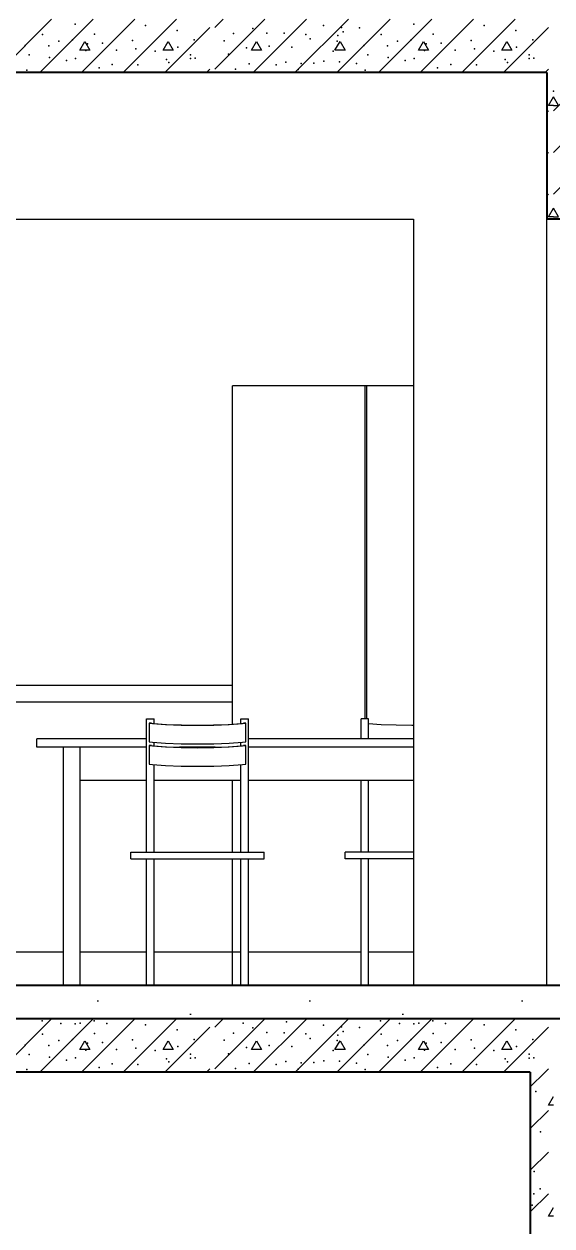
# Model space of a CAD drawing. Header units: millimetres. Extents: x 18162 to 7085488, y 72188 to 247925.
# Drawn here: x 4261945 to 4263528, y 104031 to 107638 of the extents above; entities that cross this region are included whole.
import ezdxf

# ---------------------------------------------------------------- set-up
doc = ezdxf.new("R2010")
doc.units = ezdxf.units.MM
doc.header["$MEASUREMENT"] = 0
for name, color, linetype in [('Archicad Doors', 7, 'Continuous'), ('Interior - Equipment', 7, 'Continuous'), ('Interior - Furniture', 7, 'Continuous'), ('Structural - Bearing', 7, 'Continuous')]:
    doc.layers.add(name, color=color, linetype=linetype)
doc.styles.add('GENERATED_STYLE_3', font='', dxfattribs={"width": 0.8})
doc.styles.get('GENERATED_STYLE_3').set_extended_font_data('ISOCPEUR MON')
doc.dimstyles.new('GENERATED_STYLE__12', dxfattribs={"dimtxt": 330.000007, "dimasz": 171, "dimexe": 0.18, "dimexo": 150, "dimgap": 0, "dimtad": 1, "dimdec": 0, "dimzin": 0, "dimdsep": 46, "dimtxsty": 'GENERATED_STYLE_3', "dimblk": 'ARROWHEAD_2', "dimblk1": 'ARROWHEAD_2', "dimblk2": 'ARROWHEAD_2', "dimcen": 0.09, "dimclrd": 13, "dimclre": 13, "dimclrt": 13, "dimadec": 0, "dimazin": 0, "dimtfac": 1, "dimtdec": 4, "dimtmove": 0, "dimatfit": 3, "dimfxl": 1, "dimtolj": 1, "dimtzin": 0, "dimarcsym": 0})

# ---------------------------------------------------------------- blocks, each defined once
blk = doc.blocks.new('*X1258', base_point=(4294986.6, 104752.7))
at = {"layer": 'Structural - Bearing', "color": 7, "linetype": 'Continuous', "lineweight": 9}
for p, q in [((4263463.1, 104448.1), (4263507.7, 104492.7)), ((4263517.7, 104393.4), (4263532.8, 104419.4)), ((4263463.1, 104323.1), (4263517.7, 104377.7)), ((4263532.8, 104393.4), (4263517.7, 104393.4)), ((4263463.1, 104198.1), (4263517.7, 104252.7)), ((4263463.1, 104073.1), (4263517.7, 104127.7)), ((4263517.7, 104060), (4263532.8, 104086)), ((4263532.8, 104060), (4263517.7, 104060))]:
    blk.add_line(p, q, dxfattribs=at)
for p in [(4263479.8, 104434.5), (4263493.6, 104313), (4263475.1, 104194), (4263473.5, 104127.6), (4263492.2, 104142.5), (4263468.6, 104093.5)]:
    blk.add_point(p, dxfattribs=at)
blk = doc.blocks.new('*X1361', base_point=(4294986.6, 104752.7))
at = {"layer": 'Structural - Bearing', "color": 7, "linetype": 'Continuous', "lineweight": 9}
for p, q in [((4261867.5, 107492.7), (4262027.5, 107652.7)), ((4261992.5, 107492.7), (4262152.5, 107652.7)), ((4262117.5, 107492.7), (4262277.5, 107652.7)), ((4262242.5, 107492.7), (4262402.5, 107652.7)), ((4262517.7, 107627.7), (4262542.6, 107652.7)), ((4262517.7, 107502.7), (4262667.6, 107652.7)), ((4262632.6, 107492.7), (4262792.6, 107652.7)), ((4262757.6, 107492.7), (4262917.6, 107652.7)), ((4262882.6, 107492.7), (4263042.6, 107652.7)), ((4263007.6, 107492.7), (4263167.6, 107652.7)), ((4263132.6, 107492.7), (4263292.6, 107652.7)), ((4263257.6, 107492.7), (4263417.6, 107652.7)), ((4262367.5, 107492.7), (4262502.5, 107627.7)), ((4263382.6, 107492.7), (4263517.7, 107627.7)), ((4262112.4, 107560.1), (4262127.5, 107586.1)), ((4262127.5, 107586.1), (4262142.5, 107560.1)), ((4262362.4, 107560.1), (4262377.5, 107586.1)), ((4262377.5, 107586.1), (4262392.5, 107560.1)), ((4262627.5, 107560.1), (4262642.7, 107586.1)), ((4262642.7, 107586.1), (4262657.6, 107560.1)), ((4262877.5, 107560.1), (4262892.7, 107586.1)), ((4262892.7, 107586.1), (4262907.6, 107560.1)), ((4263127.5, 107560.1), (4263142.7, 107586.1)), ((4263142.7, 107586.1), (4263157.6, 107560.1)), ((4263377.5, 107560.1), (4263392.7, 107586.1)), ((4263392.7, 107586.1), (4263407.6, 107560.1)), ((4262142.5, 107560.1), (4262112.4, 107560.1)), ((4262392.5, 107560.1), (4262362.4, 107560.1)), ((4262657.6, 107560.1), (4262627.5, 107560.1)), ((4262907.6, 107560.1), (4262877.5, 107560.1)), ((4263157.6, 107560.1), (4263127.5, 107560.1)), ((4263407.6, 107560.1), (4263377.5, 107560.1)), ((4262492.5, 107492.7), (4262502.5, 107502.7)), ((4263507.6, 107492.7), (4263517.7, 107502.7))]:
    blk.add_line(p, q, dxfattribs=at)
for p in [(4262098.3, 107637.6), (4262309.3, 107634.4), (4262404.3, 107619), (4262631.6, 107625.4), (4262843.2, 107633.5), (4262897.1, 107628.3), (4262902.2, 107614.7), (4262951.2, 107626.7), (4263113.5, 107637.6), (4263324.4, 107634.4), (4263419.4, 107619), (4262001, 107606.6), (4262049.6, 107587.1), (4262090.8, 107591), (4262135.8, 107579.4), (4262156.2, 107608.3), (4262181, 107581.3), (4262270.9, 107589), (4262455.2, 107591), (4262545.7, 107588.4), (4262572.8, 107609.9), (4262673.1, 107611.3), (4262724.8, 107610.9), (4262790.5, 107607), (4262803.4, 107593.6), (4262884.4, 107587.1), (4262886.3, 107603.6), (4263016.1, 107606.6), (4263064.7, 107587.1), (4263105.9, 107591), (4263151, 107579.4), (4263171.4, 107608.3), (4263196.1, 107581.3), (4263286, 107589), (4263470.3, 107591), (4261948.4, 107573.6), (4261960.7, 107545.9), (4262019.9, 107573), (4262130.7, 107558.8), (4262222.6, 107560.1), (4262280.6, 107564.4), (4262338.9, 107557), (4262406.3, 107569.1), (4262444.5, 107546.4), (4262558.7, 107547.9), (4262612.7, 107566.5), (4262680.3, 107572.3), (4262747.9, 107569.1), (4262872.4, 107557.2), (4262963.6, 107573.6), (4262975.8, 107545.9), (4263035.1, 107573), (4263145.8, 107558.8), (4263237.7, 107560.1), (4263295.7, 107564.4), (4263354, 107557), (4263421.4, 107569.1), (4263459.6, 107546.4), (4262021.7, 107537.8), (4262072.4, 107529), (4262100, 107535), (4262170.2, 107506.9), (4262209.6, 107517), (4262286.9, 107515.5), (4262372.8, 107532.4), (4262379.6, 107523.2), (4262444.6, 107534.6), (4262458.4, 107535.6), (4262620.2, 107518.6), (4262701.1, 107515.9), (4262729.9, 107524), (4262776.6, 107520.1), (4262814.4, 107521.1), (4262844.5, 107526.6), (4262890.8, 107525.3), (4262941.9, 107519.8), (4263036.8, 107537.8), (4263087.5, 107529), (4263115.1, 107535), (4263185.3, 107506.9), (4263224.7, 107517), (4263302, 107515.5), (4263387.9, 107532.4), (4263394.7, 107523.2), (4263459.8, 107534.6), (4263473.5, 107535.6), (4261953.4, 107500.3), (4262578.8, 107503.1), (4262767.3, 107501.6), (4262968.5, 107500.3)]:
    blk.add_point(p, dxfattribs=at)
blk = doc.blocks.new('*X1506', base_point=(4294986.6, 104752.7))
at = {"layer": 'Structural - Bearing', "color": 7, "linetype": 'Continuous', "lineweight": 9}
for p, q in [((4263532.8, 107377.7), (4263647.8, 107492.7)), ((4263532.8, 107252.7), (4263713.1, 107433)), ((4263517.7, 107393.4), (4263532.8, 107419.4)), ((4263547.9, 107393.4), (4263532.8, 107419.4)), ((4263513.1, 107373.2), (4263517.7, 107377.7)), ((4263532.8, 107393.4), (4263517.7, 107393.4)), ((4263532.8, 107393.4), (4263547.9, 107393.4)), ((4263532.8, 107127.7), (4263713.1, 107308)), ((4263513.1, 107248.2), (4263517.7, 107252.7)), ((4263642.7, 107226.8), (4263657.8, 107252.8)), ((4263657.8, 107252.8), (4263672.7, 107226.7)), ((4263672.7, 107226.7), (4263642.7, 107226.8)), ((4263582.8, 107052.7), (4263713.1, 107183)), ((4263513.1, 107123.2), (4263517.7, 107127.7)), ((4263517.7, 107060.1), (4263532.8, 107086.1)), ((4263547.9, 107060.1), (4263532.8, 107086.1)), ((4263532.8, 107060.1), (4263517.7, 107060.1)), ((4263532.8, 107060.1), (4263547.9, 107060.1)), ((4263707.8, 107052.7), (4263713.1, 107058))]:
    blk.add_line(p, q, dxfattribs=at)
for p in [(4263571.3, 107473.7), (4263657.3, 107478.4), (4263687.9, 107474.7), (4263532.8, 107436.5), (4263613.6, 107436.5), (4263591.7, 107412), (4263673.8, 107406.4), (4263694.1, 107414), (4263580.9, 107364.8), (4263583.1, 107376.4), (4263617.5, 107395.2), (4263623.9, 107382.4), (4263673.8, 107380.8), (4263706.7, 107377.9), (4263557, 107351.5), (4263665, 107330), (4263575.4, 107292.9), (4263627.8, 107296.1), (4263623.3, 107265.1), (4263703.8, 107270.3), (4263589.3, 107230.2), (4263610.6, 107215.9), (4263645.8, 107216.2), (4263669, 107226.5), (4263566.1, 107186.3), (4263705.2, 107215.7), (4263568, 107146.9), (4263631, 107129.1), (4263658.8, 107087.4), (4263624.8, 107056.5), (4263707.2, 107070.4)]:
    blk.add_point(p, dxfattribs=at)
blk = doc.blocks.new('*X1510', base_point=(4294986.6, 104752.7))
at = {"layer": 'Structural - Bearing', "color": 7, "linetype": 'Continuous', "lineweight": 9}
for p, q in [((4261867.6, 104492.7), (4262027.6, 104652.7)), ((4261992.6, 104492.7), (4262152.6, 104652.7)), ((4262117.6, 104492.7), (4262277.6, 104652.7)), ((4262242.6, 104492.7), (4262402.6, 104652.7)), ((4262367.6, 104492.7), (4262502.5, 104627.7)), ((4262517.7, 104627.7), (4262542.7, 104652.7)), ((4262517.7, 104502.7), (4262667.7, 104652.7)), ((4262632.7, 104492.7), (4262792.7, 104652.7)), ((4262757.7, 104492.7), (4262917.7, 104652.7)), ((4262882.7, 104492.7), (4263042.7, 104652.7)), ((4263007.7, 104492.7), (4263167.7, 104652.7)), ((4263132.7, 104492.7), (4263292.7, 104652.7)), ((4263257.7, 104492.7), (4263417.7, 104652.7)), ((4263382.7, 104492.7), (4263517.7, 104627.7)), ((4262112.4, 104560), (4262127.5, 104586)), ((4262127.5, 104586), (4262142.5, 104560)), ((4262362.4, 104560), (4262377.5, 104586)), ((4262377.5, 104586), (4262392.5, 104560)), ((4262627.5, 104560), (4262642.7, 104586)), ((4262642.7, 104586), (4262657.6, 104560)), ((4262877.5, 104560), (4262892.7, 104586)), ((4262892.7, 104586), (4262907.6, 104560)), ((4263127.5, 104560), (4263142.7, 104586)), ((4263142.7, 104586), (4263157.6, 104560)), ((4263377.5, 104560), (4263392.7, 104586)), ((4263392.7, 104586), (4263407.6, 104560)), ((4262142.5, 104560), (4262112.4, 104560)), ((4262392.5, 104560), (4262362.4, 104560)), ((4262657.6, 104560), (4262627.5, 104560)), ((4262907.6, 104560), (4262877.5, 104560)), ((4263157.6, 104560), (4263127.5, 104560)), ((4263407.6, 104560), (4263377.5, 104560)), ((4262492.6, 104492.7), (4262502.5, 104502.7)), ((4263507.7, 104492.7), (4263517.7, 104502.7))]:
    blk.add_line(p, q, dxfattribs=at)
for p in [(4261999.2, 104646.7), (4262056, 104638.6), (4262098.3, 104637.5), (4262113.8, 104639.1), (4262155.5, 104646.8), (4262193.8, 104638.6), (4262309.3, 104634.4), (4262404.3, 104619), (4262602.4, 104639.9), (4262631.6, 104625.4), (4262732.4, 104643.7), (4262843.2, 104633.4), (4262897.1, 104628.2), (4262951.2, 104626.7), (4263014.4, 104646.7), (4263071.1, 104638.6), (4263113.5, 104637.5), (4263128.9, 104639.1), (4263170.6, 104646.8), (4263208.9, 104638.6), (4263324.4, 104634.4), (4263419.4, 104619), (4262001, 104606.6), (4262049.6, 104587.1), (4262090.8, 104590.9), (4262156.2, 104608.3), (4262270.9, 104589), (4262455.2, 104590.9), (4262545.7, 104588.4), (4262572.8, 104609.8), (4262673.1, 104611.2), (4262724.8, 104610.9), (4262790.5, 104607), (4262803.4, 104593.5), (4262884.4, 104587.1), (4262886.3, 104603.5), (4262902.2, 104614.7), (4263016.1, 104606.6), (4263064.7, 104587.1), (4263105.9, 104590.9), (4263171.4, 104608.3), (4263286, 104589), (4263470.3, 104590.9), (4261948.4, 104573.6), (4262019.9, 104572.9), (4262130.7, 104558.7), (4262135.8, 104579.3), (4262181, 104581.2), (4262222.6, 104560), (4262280.6, 104564.3), (4262338.9, 104557), (4262406.3, 104569), (4262444.5, 104546.3), (4262558.7, 104547.9), (4262612.7, 104566.5), (4262680.3, 104572.3), (4262747.9, 104569), (4262872.4, 104557.1), (4262963.6, 104573.6), (4263035.1, 104572.9), (4263145.8, 104558.7), (4263151, 104579.3), (4263196.1, 104581.2), (4263237.7, 104560), (4263295.7, 104564.3), (4263354, 104557), (4263421.4, 104569), (4263459.6, 104546.3), (4261960.7, 104545.9), (4262021.7, 104537.8), (4262072.4, 104528.9), (4262100, 104535), (4262209.6, 104517), (4262286.9, 104515.4), (4262372.8, 104532.3), (4262379.6, 104523.2), (4262444.6, 104534.6), (4262458.4, 104535.5), (4262620.2, 104518.5), (4262701.1, 104515.9), (4262729.9, 104524), (4262776.6, 104520.1), (4262814.4, 104521), (4262844.5, 104526.5), (4262890.8, 104525.3), (4262941.9, 104519.8), (4262975.8, 104545.9), (4263036.8, 104537.8), (4263087.5, 104528.9), (4263115.1, 104535), (4263224.7, 104517), (4263302, 104515.4), (4263387.9, 104532.3), (4263394.7, 104523.2), (4263459.8, 104534.6), (4263473.5, 104535.5), (4261953.4, 104500.3), (4262170.2, 104506.9), (4262578.8, 104503.1), (4262767.3, 104501.5), (4262968.5, 104500.3), (4263185.3, 104506.9)]:
    blk.add_point(p, dxfattribs=at)
blk = doc.blocks.new('*D1647', base_point=(4294986.6, 104752.7))
at = {"color": 12, "linetype": 'Continuous', "lineweight": 35}
for p, q in [((4268368, 104557.7), (4268593, 104427.8)), ((4268368, 100517.7), (4268593, 100387.8))]:
    blk.add_line(p, q, dxfattribs=at)
at = {"color": 13, "linetype": 'Continuous', "lineweight": 13}
for p, q in [((4268480.5, 100452.7), (4268480.5, 104492.7)), ((4268649.2, 100452.7), (4268311.7, 100452.7)), ((4268480.5, 100342.7), (4268480.5, 100452.7))]:
    blk.add_line(p, q, dxfattribs=at)
at = {"color": 13, "lineweight": 13, "char_height": 330, "attachment_point": 7, "rotation": 90, "style": 'GENERATED_STYLE_3'}
for s, insert in [('\\A1;{\\pql;\\fISOCPEUR MON|b0|i0|c0|p0;\\W0.800000;260}', (4268510.3, 103874.4)), ('\\A1;{\\pql;\\fISOCPEUR MON|b0|i0|c0|p0;\\W0.800000;4,040}', (4268576.1, 101754.8))]:
    blk.add_mtext(s, dxfattribs=dict(at, insert=insert))
blk = doc.blocks.new('ARROWHEAD_2')
at = {"color": 0, "linetype": 'Continuous', "lineweight": 0}
for p, q in [((-0.378, -0.655), (0.378, 0.655)), ((0, 0), (-1, 0))]:
    blk.add_line(p, q, dxfattribs=at)
blk = doc.blocks.new('*D1648', base_point=(4294986.6, 104752.7))
at = {"color": 13, "linetype": 'Continuous', "lineweight": 13}
for p, q in [((4268480.5, 104752.7), (4268480.5, 107492.7)), ((4268649.2, 104752.7), (4268311.7, 104752.7)), ((4268480.5, 104492.7), (4268480.5, 104752.7)), ((4268649.2, 104492.7), (4268311.7, 104492.7)), ((4268480.5, 100452.7), (4268480.5, 104492.7))]:
    blk.add_line(p, q, dxfattribs=at)
at = {"color": 12, "linetype": 'Continuous', "lineweight": 35}
for p, q in [((4268368, 104817.7), (4268593, 104687.8)), ((4268368, 104557.7), (4268593, 104427.8))]:
    blk.add_line(p, q, dxfattribs=at)
blk = doc.blocks.new('*D1649', base_point=(4294986.6, 104752.7))
at = {"color": 12, "linetype": 'Continuous', "lineweight": 35}
for p, q in [((4268368, 107557.7), (4268593, 107427.8)), ((4268368, 104817.7), (4268593, 104687.8))]:
    blk.add_line(p, q, dxfattribs=at)
at = {"color": 13, "linetype": 'Continuous', "lineweight": 13}
blk.add_line((4268480.5, 104752.7), (4268480.5, 107492.7), dxfattribs=at)
at = {"color": 13, "lineweight": 13, "char_height": 330, "attachment_point": 7, "rotation": 90, "style": 'GENERATED_STYLE_3'}
for s, insert in [('\\A1;{\\pql;\\fISOCPEUR MON|b0|i0|c0|p0;\\W0.800000;260}', (4268510.3, 106874.4)), ('\\A1;{\\pql;\\fISOCPEUR MON|b0|i0|c0|p0;\\W0.800000;2,740}', (4268576.1, 105417.9))]:
    blk.add_mtext(s, dxfattribs=dict(at, insert=insert))
blk = doc.blocks.new('*D1650', base_point=(4294986.6, 104752.7))
at = {"color": 13, "linetype": 'Continuous', "lineweight": 13}
for p, q in [((4268480.5, 107752.7), (4268480.5, 110492.7)), ((4268649.2, 107752.7), (4268311.7, 107752.7)), ((4268480.5, 107492.7), (4268480.5, 107752.7)), ((4268649.2, 107492.7), (4268311.7, 107492.7)), ((4268480.5, 104752.7), (4268480.5, 107492.7))]:
    blk.add_line(p, q, dxfattribs=at)
at = {"color": 12, "linetype": 'Continuous', "lineweight": 35}
for p, q in [((4268368, 107817.7), (4268593, 107687.8)), ((4268368, 107557.7), (4268593, 107427.8))]:
    blk.add_line(p, q, dxfattribs=at)
blk = doc.blocks.new('*D1686', base_point=(4294986.6, 104752.7))
at = {"color": 12, "linetype": 'Continuous', "lineweight": 35}
for p, q in [((4271333.2, 104557.7), (4271558.2, 104427.8)), ((4271333.2, 103517.7), (4271558.2, 103387.8))]:
    blk.add_line(p, q, dxfattribs=at)
at = {"color": 13, "linetype": 'Continuous', "lineweight": 13}
for p, q in [((4271445.7, 103452.7), (4271445.7, 104492.7)), ((4271614.4, 103452.7), (4270478.7, 103452.7)), ((4271445.7, 100452.7), (4271445.7, 103452.7))]:
    blk.add_line(p, q, dxfattribs=at)
at = {"color": 13, "lineweight": 13, "insert": (4271541.3, 103570.9), "char_height": 330, "attachment_point": 7, "rotation": 90, "style": 'GENERATED_STYLE_3'}
blk.add_mtext('\\A1;{\\pql;\\fISOCPEUR MON|b0|i0|c0|p0;\\W0.800000;1,040}', dxfattribs=at)
blk = doc.blocks.new('*D1687', base_point=(4294986.6, 104752.7))
at = {"color": 13, "linetype": 'Continuous', "lineweight": 13}
for p, q in [((4271445.7, 104752.7), (4271445.7, 107052.7)), ((4271614.4, 104752.7), (4271276.9, 104752.7)), ((4271445.7, 104492.7), (4271445.7, 104752.7)), ((4271614.4, 104492.7), (4271276.9, 104492.7)), ((4271445.7, 103452.7), (4271445.7, 104492.7))]:
    blk.add_line(p, q, dxfattribs=at)
at = {"color": 12, "linetype": 'Continuous', "lineweight": 35}
for p, q in [((4271333.2, 104817.7), (4271558.2, 104687.8)), ((4271333.2, 104557.7), (4271558.2, 104427.8))]:
    blk.add_line(p, q, dxfattribs=at)
blk = doc.blocks.new('*D1688', base_point=(4294986.6, 104752.7))
at = {"color": 13, "linetype": 'Continuous', "lineweight": 13}
for p, q in [((4271445.7, 107052.7), (4271445.7, 107492.7)), ((4271614.4, 107052.7), (4270763.1, 107052.7)), ((4271445.7, 104752.7), (4271445.7, 107052.7))]:
    blk.add_line(p, q, dxfattribs=at)
at = {"color": 12, "linetype": 'Continuous', "lineweight": 35}
for p, q in [((4271333.2, 107117.7), (4271558.2, 106987.8)), ((4271333.2, 104817.7), (4271558.2, 104687.8))]:
    blk.add_line(p, q, dxfattribs=at)
at = {"color": 13, "lineweight": 13, "char_height": 330, "attachment_point": 7, "rotation": 90, "style": 'GENERATED_STYLE_3'}
for s, insert in [('\\A1;{\\pql;\\fISOCPEUR MON|b0|i0|c0|p0;\\W0.800000;440}', (4271096, 106969.7)), ('\\A1;{\\pql;\\fISOCPEUR MON|b0|i0|c0|p0;\\W0.800000;2,300}', (4271541.3, 105764.4)), ('\\A1;{\\pql;\\fISOCPEUR MON|b0|i0|c0|p0;\\W0.800000;260}', (4271475.5, 104817.7))]:
    blk.add_mtext(s, dxfattribs=dict(at, insert=insert))
blk = doc.blocks.new('*D1689', base_point=(4294986.6, 104752.7))
at = {"color": 12, "linetype": 'Continuous', "lineweight": 35}
for p, q in [((4271333.2, 107557.7), (4271558.2, 107427.8)), ((4271333.2, 107117.7), (4271558.2, 106987.8))]:
    blk.add_line(p, q, dxfattribs=at)
at = {"color": 13, "linetype": 'Continuous', "lineweight": 13}
blk.add_line((4271445.7, 107052.7), (4271445.7, 107492.7), dxfattribs=at)
blk = doc.blocks.new('*D1690', base_point=(4294986.6, 104752.7))
at = {"color": 13, "linetype": 'Continuous', "lineweight": 13}
for p, q in [((4271445.7, 107752.7), (4271445.7, 110052.7)), ((4271614.4, 107752.7), (4271276.9, 107752.7)), ((4271445.7, 107492.7), (4271445.7, 107752.7)), ((4271614.4, 107492.7), (4271276.9, 107492.7)), ((4271445.7, 107052.7), (4271445.7, 107492.7))]:
    blk.add_line(p, q, dxfattribs=at)
at = {"color": 12, "linetype": 'Continuous', "lineweight": 35}
for p, q in [((4271333.2, 107817.7), (4271558.2, 107687.8)), ((4271333.2, 107557.7), (4271558.2, 107427.8))]:
    blk.add_line(p, q, dxfattribs=at)

msp = doc.modelspace()

# ---------------------------------------------------------------- hatches: boundary and pattern name
at = {"layer": 'Structural - Bearing', "linetype": 'Continuous', "lineweight": 9}
h = msp.add_hatch(dxfattribs=at)
h.set_pattern_fill('Lightweight_Concrete_0003', style=0, pattern_type=2)
h.set_pattern_definition([(0, (4294986.6, 104752.7), (0, 1169.134), [73.125, -601.875]), (0, (4295324.1, 105337.3), (0, 1169.134), [73.125, -601.875]), (60, (4294986.6, 104752.7), (-1012.5, 584.567), [73.125, -601.875]), (60, (4295661.6, 104752.7), (-1012.5, 584.567), [73.125, -601.875]), (120, (4295059.7, 104752.7), (1012.5, 584.567), [73.125, -601.875]), (120, (4295734.7, 104752.7), (1012.5, 584.567), [73.125, -601.875]), (0, (4294986.58, 104865.2), (0, 225), [0, -225, 0, -337.5]), (45, (4295099.08, 104865.2), (-159.099, 159.099), [0, -168.75, 0, -281.25])])
h.paths.add_polyline_path([(4259913.1, 104752.7), (4259913.1, 104652.7), (4265163.1, 104652.7), (4265163.1, 104752.7)])

# ---------------------------------------------------------------- linework, layer by layer
at = {"layer": 'Archicad Doors', "color": 7, "linetype": 'Continuous', "lineweight": 9}
for p, q in [((4260413.3, 107052.7), (4263113.3, 107052.7)), ((4263113.3, 107052.7), (4263113.3, 104752.7)), ((4263513.1, 104752.7), (4263513.1, 107052.7))]:
    msp.add_line(p, q, dxfattribs=at)
at = {"layer": 'Interior - Equipment', "color": 7, "linetype": 'Continuous', "lineweight": 13}
for p, q in [((4262968.2, 106552.7), (4262570.7, 106552.7)), ((4262570.7, 105537.3), (4262570.7, 106552.7)), ((4262968.2, 105552.7), (4262968.2, 106552.7)), ((4262973.2, 106552.7), (4262968.2, 106552.7)), ((4263113.3, 106552.7), (4262973.2, 106552.7)), ((4262973.2, 105552.7), (4262973.2, 106552.7)), ((4262570.7, 105652.7), (4261730.7, 105652.7)), ((4262570.7, 105602.7), (4261730.7, 105602.7)), ((4262570.7, 105152.7), (4262570.7, 105367.7)), ((4262570.7, 104852.7), (4262570.7, 105132.7)), ((4262063.4, 104852.7), (4261730.7, 104852.7)), ((4262312.5, 104852.7), (4262113.4, 104852.7)), ((4262570.7, 104852.7), (4262335, 104852.7)), ((4262595.3, 104852.7), (4262570.7, 104852.7)), ((4262570.7, 104752.7), (4262570.7, 104852.7)), ((4262955.7, 104852.7), (4262617.8, 104852.7)), ((4263113.3, 104852.7), (4262978.2, 104852.7))]:
    msp.add_line(p, q, dxfattribs=at)
at = {"layer": 'Interior - Furniture', "color": 7, "linetype": 'Continuous', "lineweight": 13}
for p, q in [((4262312.5, 105552.7), (4262335, 105552.7)), ((4262312.5, 105186.5), (4262312.5, 105552.7)), ((4262320.2, 105540), (4262330.5, 105538.7)), ((4262327.2, 105540), (4262320.2, 105540)), ((4262320.2, 105540), (4262320.2, 105483.9)), ((4262327.2, 105540), (4262334.5, 105539.1)), ((4262330.5, 105538.7), (4262369.9, 105535.9)), ((4262334.5, 105539.1), (4262372.8, 105536.4)), ((4262335, 105539.1), (4262335, 105552.7)), ((4262369.9, 105535.9), (4262415.9, 105534.2)), ((4262372.8, 105536.4), (4262417.3, 105534.7)), ((4262415.9, 105534.2), (4262465.2, 105533.6)), ((4262417.3, 105534.7), (4262465.2, 105534.1)), ((4262465.2, 105534.1), (4262513, 105534.7)), ((4262465.2, 105533.6), (4262514.4, 105534.2)), ((4262513, 105534.7), (4262557.5, 105536.4)), ((4262514.4, 105534.2), (4262560.4, 105535.9)), ((4262557.5, 105536.4), (4262595.8, 105539.1)), ((4262560.4, 105535.9), (4262599.8, 105538.7)), ((4262595.3, 105552.7), (4262617.8, 105552.7)), ((4262595.3, 105539.1), (4262595.3, 105552.7)), ((4262595.8, 105539.1), (4262603.1, 105540)), ((4262599.8, 105538.7), (4262610.1, 105540)), ((4262610.1, 105540), (4262603.1, 105540)), ((4262610.1, 105483.9), (4262610.1, 105540)), ((4262617.8, 105186.5), (4262617.8, 105552.7)), ((4262978.2, 105552.7), (4262955.7, 105552.7)), ((4262955.7, 105492.7), (4262955.7, 105552.7)), ((4262978.2, 105492.7), (4262978.2, 105552.7)), ((4262978.2, 105539.1), (4263016, 105536.4)), ((4263016, 105536.4), (4263060.6, 105534.7)), ((4263060.6, 105534.7), (4263108.4, 105534.1)), ((4263108.4, 105534.1), (4263113.3, 105534.2)), ((4262312.5, 105492.7), (4261983.4, 105492.7)), ((4261983.4, 105467.7), (4261983.4, 105492.7)), ((4263113.3, 105492.7), (4262617.8, 105492.7)), ((4262312.5, 105467.7), (4261983.4, 105467.7)), ((4262063.4, 104752.7), (4262063.4, 105467.7)), ((4262113.4, 104752.7), (4262113.4, 105467.7)), ((4262320.2, 105483.9), (4262330.5, 105482.7)), ((4262320.2, 105472.7), (4262330.5, 105471.5)), ((4262327.2, 105472.7), (4262320.2, 105472.7)), ((4262320.2, 105472.7), (4262320.2, 105416.7)), ((4262327.2, 105472.7), (4262334.5, 105471.9)), ((4262330.5, 105482.7), (4262369.9, 105479.9)), ((4262330.5, 105471.5), (4262369.9, 105468.7)), ((4262334.5, 105471.9), (4262372.8, 105469.2)), ((4262335, 105471.8), (4262335, 105482.4)), ((4262369.9, 105479.9), (4262415.9, 105478.2)), ((4262369.9, 105468.7), (4262415.9, 105467)), ((4262372.8, 105469.2), (4262417.3, 105467.5)), ((4262518.8, 105467.7), (4262411.5, 105467.7)), ((4262415.9, 105478.2), (4262465.2, 105477.6)), ((4262415.9, 105467), (4262465.2, 105466.4)), ((4262417.3, 105467.5), (4262465.2, 105466.9)), ((4262465.2, 105477.6), (4262514.4, 105478.2)), ((4262465.2, 105466.9), (4262513, 105467.5)), ((4262465.2, 105466.4), (4262514.4, 105467)), ((4262513, 105467.5), (4262557.5, 105469.2)), ((4262514.4, 105478.2), (4262560.4, 105479.9)), ((4262514.4, 105467), (4262560.4, 105468.7)), ((4262557.5, 105469.2), (4262595.8, 105471.9)), ((4262560.4, 105479.9), (4262599.8, 105482.7)), ((4262560.4, 105468.7), (4262599.8, 105471.5)), ((4262595.3, 105471.8), (4262595.3, 105482.4)), ((4262595.8, 105471.9), (4262603.1, 105472.7)), ((4262599.8, 105482.7), (4262610.1, 105483.9)), ((4262599.8, 105471.5), (4262610.1, 105472.7)), ((4262610.1, 105472.7), (4262603.1, 105472.7)), ((4262610.1, 105416.7), (4262610.1, 105472.7)), ((4263113.3, 105467.7), (4262617.8, 105467.7)), ((4262320.2, 105416.7), (4262330.5, 105415.5)), ((4262330.5, 105415.5), (4262369.9, 105412.7)), ((4262335, 105186.5), (4262335, 105415.2)), ((4262369.9, 105412.7), (4262415.9, 105411)), ((4262514.4, 105411), (4262560.4, 105412.7)), ((4262560.4, 105412.7), (4262599.8, 105415.5)), ((4262595.3, 105186.5), (4262595.3, 105415.2)), ((4262599.8, 105415.5), (4262610.1, 105416.7)), ((4262415.9, 105411), (4262465.2, 105410.4)), ((4262465.2, 105410.4), (4262514.4, 105411)), ((4262312.5, 105367.7), (4262113.4, 105367.7)), ((4262595.3, 105367.7), (4262335, 105367.7)), ((4263113.3, 105367.7), (4262617.8, 105367.7)), ((4262955.7, 105186.5), (4262955.7, 105367.7)), ((4262978.2, 105186.5), (4262978.2, 105367.7)), ((4262312.5, 105152.7), (4262312.5, 105186.5)), ((4262335, 105152.7), (4262335, 105186.5)), ((4262595.3, 105152.7), (4262595.3, 105186.5)), ((4262617.8, 105152.7), (4262617.8, 105186.5)), ((4262955.7, 105152.7), (4262955.7, 105186.5)), ((4262978.2, 105152.7), (4262978.2, 105186.5)), ((4262265.2, 105152.7), (4262272, 105152.7)), ((4262265.2, 105132.7), (4262265.2, 105152.7)), ((4262265.2, 105132.7), (4262272, 105132.7)), ((4262272, 105152.7), (4262291.9, 105152.7)), ((4262272, 105132.7), (4262291.9, 105132.7)), ((4262291.9, 105152.7), (4262312.5, 105152.7)), ((4262291.9, 105132.7), (4262323.7, 105132.7)), ((4262312.5, 105152.7), (4262315.1, 105152.7)), ((4262312.5, 104752.7), (4262312.5, 105132.7)), ((4262315.1, 105152.7), (4262323.7, 105152.7)), ((4262323.7, 105152.7), (4262365.2, 105152.7)), ((4262323.7, 105132.7), (4262365.2, 105132.7)), ((4262335, 104752.7), (4262335, 105132.7)), ((4262365.2, 105152.7), (4262413.4, 105152.7)), ((4262365.2, 105132.7), (4262413.4, 105132.7)), ((4262413.4, 105152.7), (4262465.2, 105152.7)), ((4262413.4, 105132.7), (4262465.2, 105132.7)), ((4262465.2, 105152.7), (4262516.9, 105152.7)), ((4262465.2, 105132.7), (4262516.9, 105132.7)), ((4262516.9, 105152.7), (4262565.2, 105152.7)), ((4262516.9, 105132.7), (4262565.2, 105132.7)), ((4262565.2, 105152.7), (4262606.6, 105152.7)), ((4262565.2, 105132.7), (4262606.6, 105132.7)), ((4262595.3, 104752.7), (4262595.3, 105132.7)), ((4262606.6, 105152.7), (4262615.2, 105152.7)), ((4262606.6, 105132.7), (4262638.4, 105132.7)), ((4262615.2, 105152.7), (4262617.8, 105152.7)), ((4262617.8, 105152.7), (4262638.4, 105152.7)), ((4262617.8, 104752.7), (4262617.8, 105132.7)), ((4262638.4, 105152.7), (4262658.3, 105152.7)), ((4262638.4, 105132.7), (4262658.3, 105132.7)), ((4262658.3, 105152.7), (4262665.2, 105152.7)), ((4262658.3, 105132.7), (4262665.2, 105132.7)), ((4262665.2, 105132.7), (4262665.2, 105152.7)), ((4262915.2, 105152.7), (4262908.4, 105152.7)), ((4262908.4, 105132.7), (4262908.4, 105152.7)), ((4262915.2, 105132.7), (4262908.4, 105132.7)), ((4262935.2, 105152.7), (4262915.2, 105152.7)), ((4262935.2, 105132.7), (4262915.2, 105132.7)), ((4262967, 105152.7), (4262935.2, 105152.7)), ((4262967, 105132.7), (4262935.2, 105132.7)), ((4262955.7, 104752.7), (4262955.7, 105132.7)), ((4263008.4, 105152.7), (4262967, 105152.7)), ((4263008.4, 105132.7), (4262967, 105132.7)), ((4262978.2, 104752.7), (4262978.2, 105132.7)), ((4263056.6, 105152.7), (4263008.4, 105152.7)), ((4263056.6, 105132.7), (4263008.4, 105132.7)), ((4263108.4, 105152.7), (4263056.6, 105152.7)), ((4263108.4, 105132.7), (4263056.6, 105132.7)), ((4263113.3, 105152.7), (4263108.4, 105152.7)), ((4263113.3, 105132.7), (4263108.4, 105132.7))]:
    msp.add_line(p, q, dxfattribs=at)
at = {"layer": 'Structural - Bearing', "color": 7, "linetype": 'Continuous', "lineweight": 25}
for p, q in [((4263513.1, 107492.7), (4259913.1, 107492.7)), ((4263513.1, 107492.7), (4263513.1, 107052.7)), ((4263713.1, 107052.7), (4263513.1, 107052.7)), ((4265163.1, 104752.7), (4259913.1, 104752.7)), ((4263463.1, 104492.7), (4260013.1, 104492.7)), ((4263463.1, 104492.7), (4263463.1, 100452.7))]:
    msp.add_line(p, q, dxfattribs=at)
at = {"layer": 'Structural - Bearing', "color": 7, "linetype": 'Continuous', "lineweight": 25, "flags": 128}
msp.add_lwpolyline([(4267513.1, 104652.7), (4265263.1, 104652.7), (4265163.1, 104652.7), (4259913.1, 104652.7)], dxfattribs=at)

# ---------------------------------------------------------------- block references
at = {"layer": 'Structural - Bearing', "lineweight": 0}
for name in ['*X1361', '*X1506', '*X1510', '*X1258']:
    msp.add_blockref(name, (4294986.6, 104752.7), dxfattribs=at)

# ---------------------------------------------------------------- dimensions: what is measured, and where the dimension line sits
at = {"color": 13, "linetype": 'Continuous', "lineweight": 13}
for base, p1, p2, picture, middle in [((4268480.5, 107752.7), (4259113.1, 107492.7), (4259113.1, 107752.7), '*D1650', (4268249.5, 107251.1)), ((4271445.7, 107752.7), (4259113.1, 107492.7), (4259113.1, 107752.7), '*D1690', (4271214.7, 108194.4)), ((4271445.7, 107052.7), (4259113.1, 104752.7), (4270613.1, 107052.7), '*D1688', (4271214.7, 106317.2)), ((4268480.5, 107492.7), (4259113.1, 104752.7), (4259113.1, 107492.7), '*D1649', (4268249.5, 105970.7)), ((4271445.7, 107492.7), (4270613.1, 107052.7), (4259113.1, 107492.7), '*D1689', (4270835.2, 107346.4)), ((4268480.5, 104752.7), (4259113.1, 104492.7), (4259113.1, 104752.7), '*D1648', (4268249.5, 104251.1)), ((4271445.7, 104752.7), (4259113.1, 104492.7), (4259113.1, 104752.7), '*D1687', (4271214.7, 105194.4)), ((4271445.7, 104492.7), (4270328.7, 103452.7), (4259113.1, 104492.7), '*D1686', (4271214.7, 104123.7)), ((4268480.5, 104492.7), (4259113.1, 100452.7), (4259113.1, 104492.7), '*D1647', (4268249.5, 102307.5))]:
    dim = msp.add_linear_dim(base=base, p1=p1, p2=p2, angle=90, dimstyle='GENERATED_STYLE__12', dxfattribs=at)
    dim.commit()
    dim.dimension.update_dxf_attribs({"geometry": picture, "text_midpoint": middle, "dimtype": 160, "text_rotation": 90})

doc.saveas('drawing.dxf')
